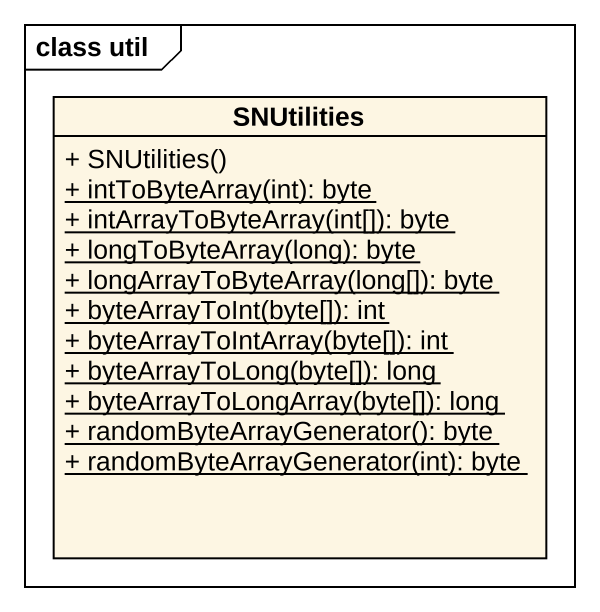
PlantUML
@startuml
mainframe class util
hide circle
hide empty members
skinparam classAttributeIconSize 0
class SNUtilities {
  + SNUtilities()
  {static} + intToByteArray(int): byte
  {static} + intArrayToByteArray(int[]): byte
  {static} + longToByteArray(long): byte
  {static} + longArrayToByteArray(long[]): byte
  {static} + byteArrayToInt(byte[]): int
  {static} + byteArrayToIntArray(byte[]): int
  {static} + byteArrayToLong(byte[]): long
  {static} + byteArrayToLongArray(byte[]): long
  {static} + randomByteArrayGenerator(): byte
  {static} + randomByteArrayGenerator(int): byte
}
@enduml
